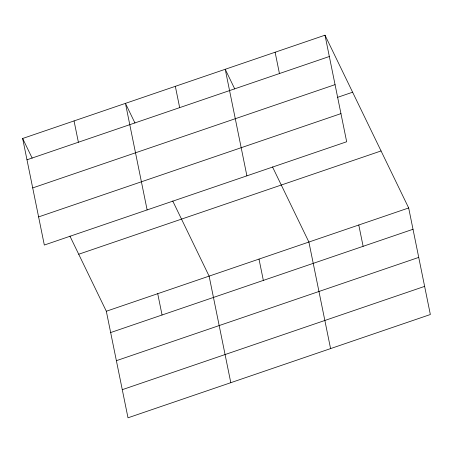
<?xml version="1.0" encoding="UTF-8"?>
<svg xmlns="http://www.w3.org/2000/svg" width="453" height="453" viewBox="0 0 453 453"><rect width="100%" height="100%" fill="white"/><g stroke="black" fill="none" stroke-linecap="round" stroke-linejoin="round"><path stroke-width="0.68" d="M324.999 35.198L346.675 141.755L44.326 245.039L22.65 138.482L324.999 35.198L408.674 207.961L430.35 314.518L128.001 417.802L106.325 311.245L69.932 236.115M26.987 159.79L329.337 56.506M32.707 187.921L335.056 84.637M337.309 97.44L352.61 92.214M38.607 216.908L340.956 113.624M78.709 254.235L381.058 150.951M106.325 311.245L408.674 207.961M110.657 332.559L413.006 229.275M116.381 360.684L418.731 257.406M122.276 389.671L424.625 286.387M234.733 88.918L225.226 69.281L246.902 175.838M272.508 166.914L308.895 242.049L330.577 348.6M134.96 123.006L125.447 103.369L147.129 209.92M172.735 200.996L209.122 276.132L230.798 382.683M22.65 138.482L32.163 158.12M358.782 225.005L363.119 246.313M275.113 52.242L279.444 73.55M259.008 259.088L263.346 280.396M175.334 86.325L179.671 107.633M157.723 293.691L162.055 314.999M74.049 120.923L78.386 142.236"/></g></svg>
